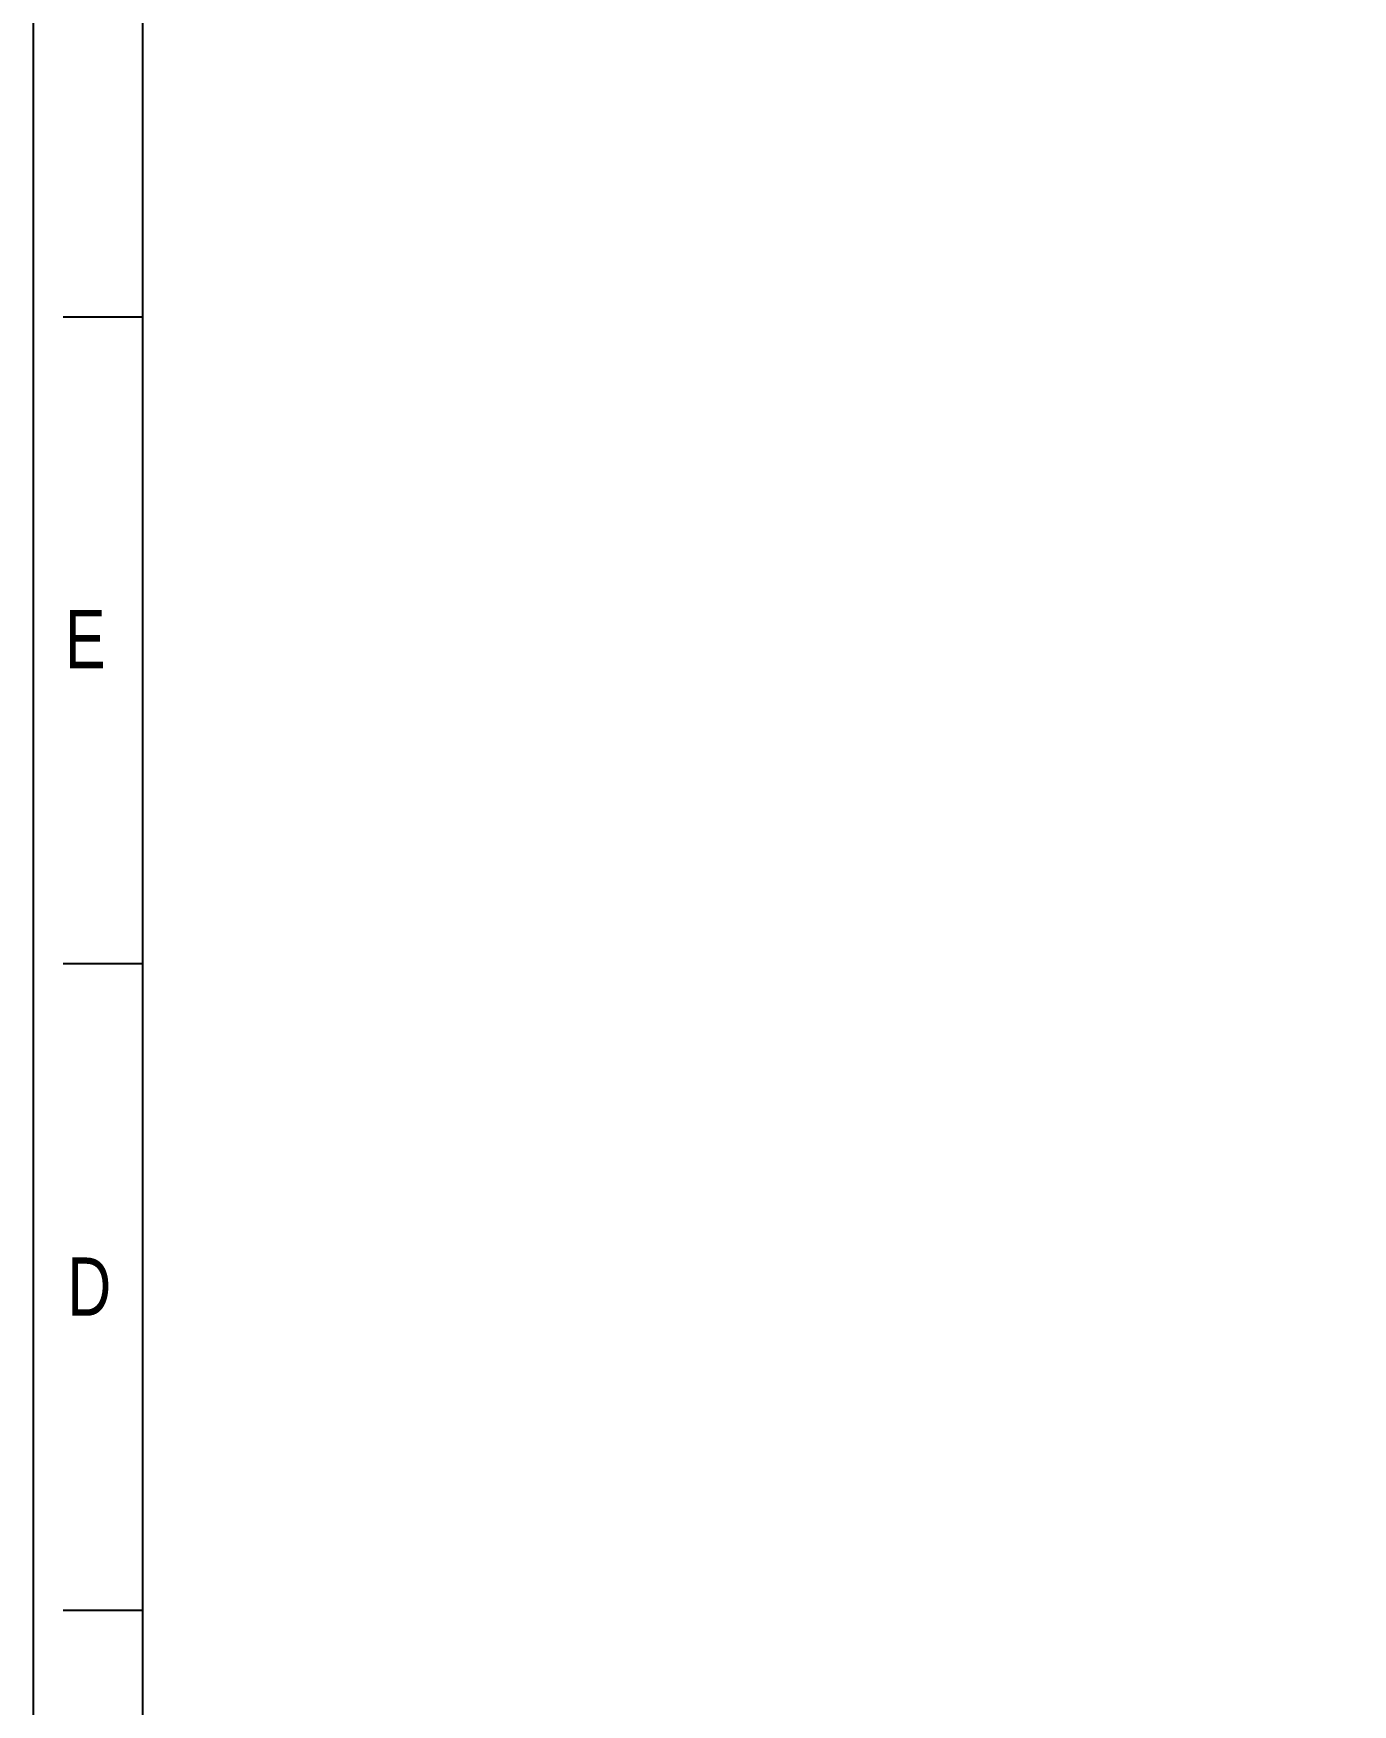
# Model space of a CAD drawing. Header units: millimetres. Extents: x -1070 to 42146, y 1440 to 12921.
# Drawn here: x -1070 to -207, y 2646 to 3739 of the extents above; entities that cross this region are included whole.
import ezdxf

# ---------------------------------------------------------------- set-up
doc = ezdxf.new("R2010")
doc.units = ezdxf.units.MM
doc.styles.add('CKSTANDARD', font='arial.ttf')
doc.styles.add('Roamns', font='romans.shx')

# ---------------------------------------------------------------- blocks, each defined once
blk = doc.blocks.new('standard template')
for p, q in [((456.3, 21062.1), (53.6, 21062.1)), ((456.3, 17789.8), (53.6, 17789.8)), ((456.3, 14517.4), (53.6, 14517.4))]:
    blk.add_line(p, q)
blk.add_lwpolyline([(37962.6, 4700.3), (-97.5, 4700.3), (-97.5, 30879.2), (37962.6, 30879.2)], close=True)
at = {"color": 7}
blk.add_lwpolyline([(456.3, 6673.6), (456.3, 5963.9), (456.3, 5254.1), (456.3, 30225.9), (37408.8, 30225.9), (37408.8, 5254.1)], dxfattribs=at)
at = {"style": 'CKSTANDARD', "width": 0.75}
for s, p in [('E', (61.9, 19285.4)), ('D', (73.6, 16008.6))]:
    blk.add_text(s, height=294.8, dxfattribs=at).set_placement(p)
at = {"style": 'Roamns'}
for tag, p in [('PAGE_NAME', (27466, 7593.7)), ('PROJECT_NAME', (27466, 6883.9)), ('DRAWN_NAME', (27466, 6174.1)), ('VERSION', (34241, 6174.1)), ('SELECT_DATA', (27466, 5464.4)), ('PAGE_NUMBER', (34241, 5464.4))]:
    blk.add_attdef(tag, p, '', height=284.5, dxfattribs=at)

msp = doc.modelspace()

# ---------------------------------------------------------------- block references
at = {"lineweight": -3, "transparency": 33554595, "xscale": 0.1291822930954513, "yscale": 0.1291822930954513, "zscale": 0.1291822930954513}
msp.add_blockref('standard template', (-1057.477, 832.598), dxfattribs=at)

doc.saveas('drawing.dxf')
